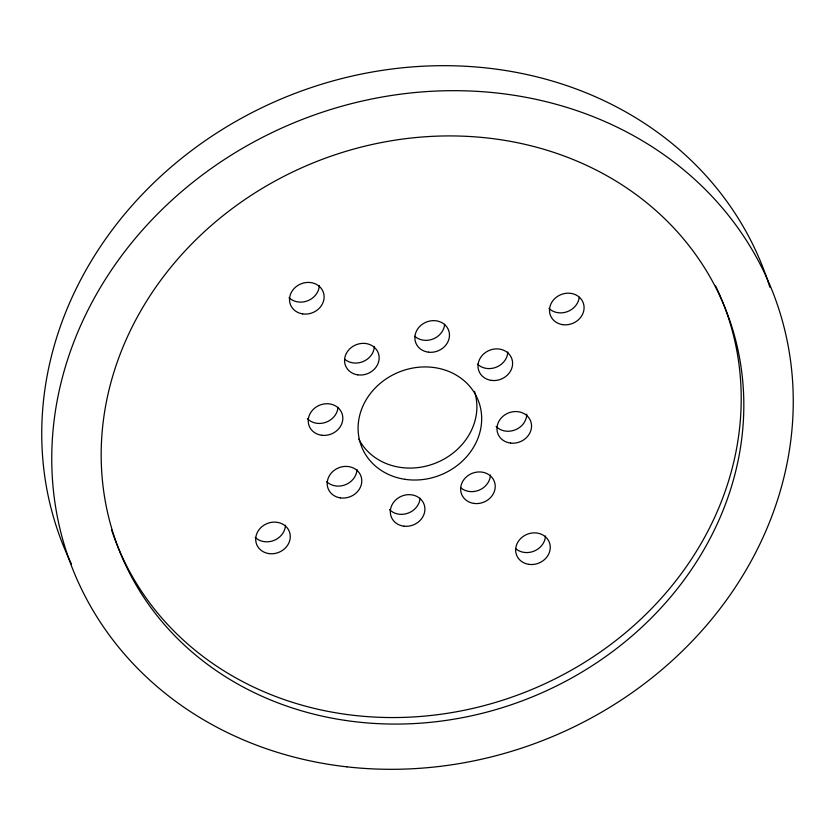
<?xml version="1.0" encoding="UTF-8"?>
<svg xmlns="http://www.w3.org/2000/svg" width="835" height="835" viewBox="0 0 835 835"><rect width="100%" height="100%" fill="white"/><g stroke="black" fill="none" stroke-linecap="round" stroke-linejoin="round"><path stroke-width="1.25" d="M474.51 391.417A62.74 55.496 -21.8 0 1 436.434 462.767A62.74 55.496 -21.8 0 1 358.831 439.137M490.437 475.021A17.566 15.541 -21.8 0 1 479.457 490.009A17.566 15.541 -21.8 0 1 460.868 487.87M420.089 498.245A17.566 15.541 -21.8 0 1 408.117 513.139A17.566 15.541 -21.8 0 1 389.454 509.569M356.994 469.5A17.566 15.541 -21.8 0 1 345.502 484.697A17.566 15.541 -21.8 0 1 326.673 481.68M338.008 407.334A17.566 15.541 -21.8 0 1 326.026 422.239A17.566 15.541 -21.8 0 1 307.374 418.669M374.362 346.462A17.566 15.541 -21.8 0 1 363.382 361.44A17.566 15.541 -21.8 0 1 344.792 359.3M444.658 324.23A17.566 15.541 -21.8 0 1 433.188 338.937A17.566 15.541 -21.8 0 1 414.734 336.255M507.816 351.984A17.566 15.541 -21.8 0 1 496.324 367.181A17.566 15.541 -21.8 0 1 477.495 364.154M526.77 414.15A17.566 15.541 -21.8 0 1 515.268 429.848A17.566 15.541 -21.8 0 1 496.105 426.476M71.455 563.99A376.439 332.998 -21.8 0 1 290.069 95.326A376.439 332.998 -21.8 0 1 769.828 287.188M715.585 285.946A326.255 288.597 -21.8 0 1 528.169 690.994A326.255 288.597 -21.8 0 1 111.566 529.808M579.229 297.27A17.566 15.541 -21.8 0 1 567.289 311.674A17.566 15.541 -21.8 0 1 548.992 308.449M545.464 535.976A17.566 15.541 -21.8 0 1 534.473 550.954A17.566 15.541 -21.8 0 1 515.894 548.804M285.497 525.215A17.566 15.541 -21.8 0 1 273.995 540.412A17.566 15.541 -21.8 0 1 255.176 537.385M319.335 285.528A17.566 15.541 -21.8 0 1 307.833 300.715A17.566 15.541 -21.8 0 1 289.014 297.688M404.923 479.311A62.74 55.496 -21.8 0 0 479.29 403.368A62.74 55.496 -21.8 0 0 375.458 387.753A62.74 55.496 -21.8 0 0 404.923 479.311M403.952 526.186A17.566 15.541 -21.8 0 0 424.086 504.392A17.566 15.541 -21.8 0 0 394.798 500.875A17.566 15.541 -21.8 0 0 403.952 526.186M340.294 497.869A17.566 15.541 -21.8 0 0 361.117 476.608A17.566 15.541 -21.8 0 0 332.038 472.234A17.566 15.541 -21.8 0 0 340.294 497.869M321.861 435.275A17.566 15.541 -21.8 0 0 342.006 413.482A17.566 15.541 -21.8 0 0 312.708 409.964A17.566 15.541 -21.8 0 0 321.861 435.275M357.662 374.832A17.566 15.541 -21.8 0 0 378.485 353.56A17.566 15.541 -21.8 0 0 349.406 349.197A17.566 15.541 -21.8 0 0 357.662 374.832M428.512 352.182A17.566 15.541 -21.8 0 0 448.645 330.378A17.566 15.541 -21.8 0 0 419.358 326.861A17.566 15.541 -21.8 0 0 428.512 352.182M491.116 380.353A17.566 15.541 -21.8 0 0 511.938 359.081A17.566 15.541 -21.8 0 0 482.86 354.718A17.566 15.541 -21.8 0 0 491.116 380.353M510.592 443.082A17.566 15.541 -21.8 0 0 530.726 421.289A17.566 15.541 -21.8 0 0 501.438 417.771A17.566 15.541 -21.8 0 0 510.592 443.082M473.737 503.39A17.566 15.541 -21.8 0 0 494.56 482.129A17.566 15.541 -21.8 0 0 465.492 477.756A17.566 15.541 -21.8 0 0 473.737 503.39M346.828 766.833A376.439 332.998 -21.8 0 0 774.661 297.041A376.439 332.998 -21.8 0 0 146.01 226.118A376.439 332.998 -21.8 0 0 346.828 766.833M562.592 324.638A17.566 15.541 -21.8 0 0 583.425 303.387A17.566 15.541 -21.8 0 0 554.356 299.003A17.566 15.541 -21.8 0 0 562.592 324.638M302.625 313.887A17.566 15.541 -21.8 0 0 323.458 292.626A17.566 15.541 -21.8 0 0 294.39 288.242A17.566 15.541 -21.8 0 0 302.625 313.887M268.786 553.574A17.566 15.541 -21.8 0 0 289.62 532.323A17.566 15.541 -21.8 0 0 260.551 527.939A17.566 15.541 -21.8 0 0 268.786 553.574M528.764 564.335A17.566 15.541 -21.8 0 0 549.597 543.074A17.566 15.541 -21.8 0 0 520.518 538.69A17.566 15.541 -21.8 0 0 528.764 564.335M345.272 720.407A326.255 288.597 -21.8 0 0 731.23 324.898A326.255 288.597 -21.8 0 0 190.996 244.686A326.255 288.597 -21.8 0 0 345.272 720.407"/></g></svg>
